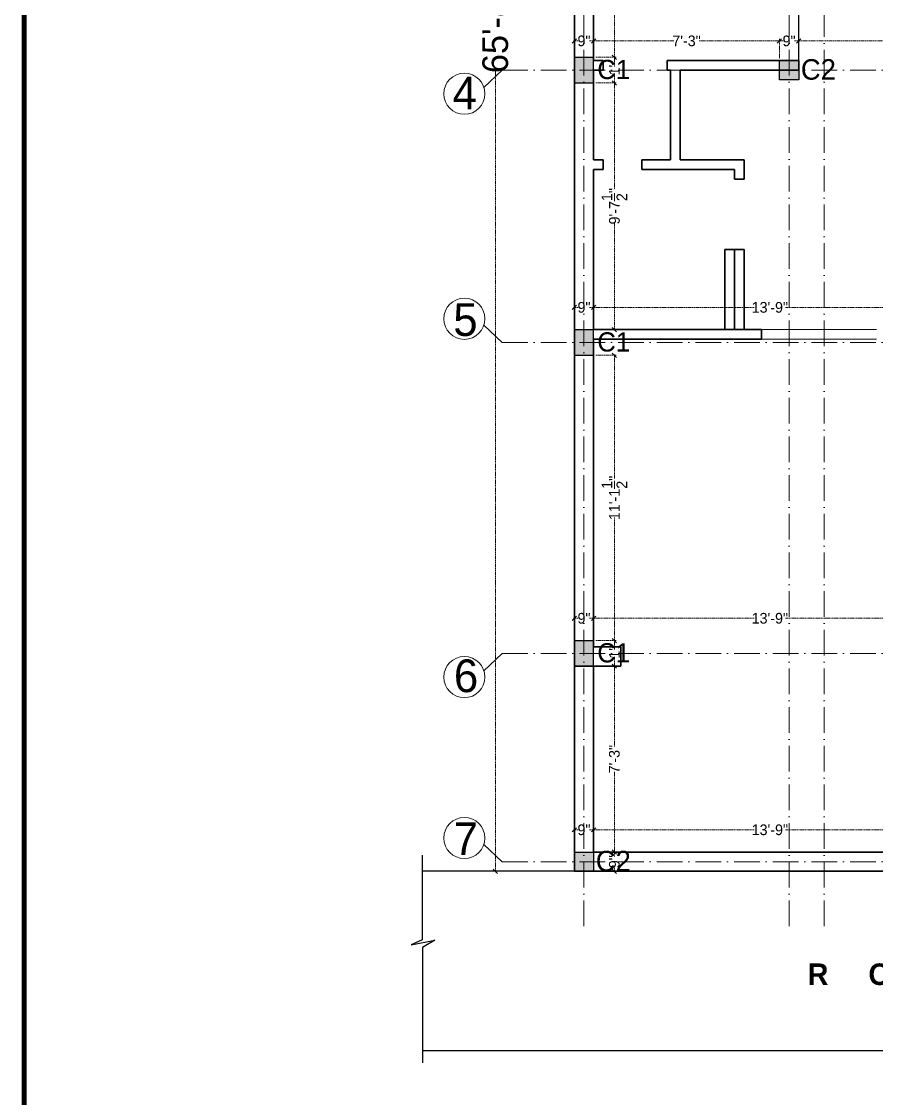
# Model space of a CAD drawing. Header units: millimetres. Extents: x -6808 to 215771, y -89660 to -16303.
# Drawn here: x 106700 to 107100, y -48018 to -47514 of the extents above; entities that cross this region are included whole.
import ezdxf

# ---------------------------------------------------------------- set-up
doc = ezdxf.new("R2010")
doc.units = ezdxf.units.MM
doc.header["$PDMODE"] = 35
doc.linetypes.add('ACAD_ISO10W100', pattern=[18, 12, -3, 0, -3])
doc.linetypes.add('DASHED', pattern=[0.75, 0.5, -0.25])
doc.layers.get('0').update_dxf_attribs({"color": 8})
for name, color, linetype, lineweight in [('col.center', 5, 'ACAD_ISO10W100', 15), ('column', 5, 'Continuous', 30), ('dim2', 6, 'Continuous', 20), ('FORMAT LAAYER', 250, 'Continuous', 13), ('wall', 7, 'Continuous', 35)]:
    doc.layers.add(name, color=color, linetype=linetype, lineweight=lineweight)
doc.layers.add('FORMAT', color=7, linetype='Continuous')
doc.styles.add('SAJ', font='eurr____.ttf')
doc.dimstyles.new('SAJ', dxfattribs={"dimtxt": 5, "dimasz": 2, "dimexe": 1, "dimexo": 1, "dimgap": 0.09375, "dimtad": 0, "dimdec": 1, "dimzin": 0, "dimdsep": 46, "dimlunit": 4, "dimtxsty": 'SAJ', "dimblk": 'OBLIQUE', "dimcen": 0.125, "dimdle": 0.375, "dimadec": 0, "dimazin": 0, "dimtfac": 1, "dimtdec": 1, "dimtofl": 0, "dimtmove": 0, "dimatfit": 3, "dimldrblk": 'OBLIQUE', "dimfxl": 1, "dimtolj": 1, "dimtzin": 0, "dimlwd": 5, "dimlwe": 5, "dimarcsym": 1})

# ---------------------------------------------------------------- blocks, each defined once
blk = doc.blocks.new('_Oblique')
at = {"color": 0, "linetype": 'ByBlock', "lineweight": -2}
blk.add_line((-0.5, -0.5), (0.5, 0.5), dxfattribs=at)
blk = doc.blocks.new('*D1377')
at = {"layer": 'Defpoints', "color": 0, "transparency": 16777216}
for p in [(106958.54, -47123.77), (106921.55, -47911.77), (106958.54, -47911.77)]:
    blk.add_point(p, dxfattribs=at)
at = {"layer": 'dim2', "color": 0, "linetype": 'DASHED', "lineweight": 5, "transparency": 16777216}
for p, q in [((106957.54, -47123.77), (106920.55, -47123.77)), ((106921.55, -47123.4), (106921.55, -47499.36)), ((106921.55, -47912.15), (106921.55, -47536.18)), ((106957.54, -47911.77), (106920.55, -47911.77))]:
    blk.add_line(p, q, dxfattribs=at)
at = {"layer": 'dim2', "color": 0, "lineweight": 5, "transparency": 16777216, "xscale": 2, "yscale": 2, "zscale": 2}
for p, rotation in [((106921.55, -47123.77), 90), ((106921.55, -47911.77), 270)]:
    blk.add_blockref('_Oblique', p, dxfattribs=dict(at, rotation=rotation))
at = {"layer": 'dim2', "color": 0, "transparency": 16777216, "insert": (106921.55, -47517.77), "char_height": 12, "attachment_point": 5, "rotation": 90, "style": 'SAJ'}
blk.add_mtext('\\A1;65\'-8"', dxfattribs=at)
blk = doc.blocks.new('c1')
at = {"layer": 'column'}
blk.add_hatch(color=256, dxfattribs=at).paths.add_polyline_path([(58376.49, -43564.36), (58385.49, -43564.36), (58385.49, -43552.36), (58376.49, -43552.36)])
for p, q in [((58376.49, -43552.36), (58376.49, -43564.36)), ((58376.49, -43552.36), (58385.49, -43552.36)), ((58385.49, -43564.36), (58385.49, -43552.36)), ((58376.49, -43564.36), (58385.49, -43564.36))]:
    blk.add_line(p, q, dxfattribs=at)
blk = doc.blocks.new('A$C32B276F4')
at = {"layer": 'column'}
blk.add_hatch(color=256, dxfattribs=at).paths.add_polyline_path([(9, 0), (9, 9), (0, 9), (0, 0)])
for p, q in [((0, 0), (0, 9)), ((0, 9), (9, 9)), ((9, 9), (9, 0)), ((9, 0), (0, 0))]:
    blk.add_line(p, q, dxfattribs=at)
at = {"layer": 'col.center', "linetype": 'ByBlock', "insert": (10.02, 9.59), "char_height": 9.6, "width": 293.6941, "attachment_point": 1, "style": 'SAJ'}
blk.add_mtext('\\A1;{\\fCentury Gothic|b0|i0|c0|p34;C2}', dxfattribs=at)
blk = doc.blocks.new('*D1393')
at = {"layer": 'col.center', "color": 0, "linetype": 'DASHED', "lineweight": 5, "transparency": 16777216}
for p, q in [((106958.17, -47523.14), (106960.57, -47523.14)), ((106958.54, -47529.77), (106958.54, -47522.14)), ((106967.92, -47523.14), (106965.51, -47523.14)), ((106967.54, -47529.77), (106967.54, -47522.14))]:
    blk.add_line(p, q, dxfattribs=at)
at = {"layer": 'Defpoints', "color": 0, "transparency": 16777216}
for p in [(106967.54, -47523.14), (106958.54, -47530.77), (106967.54, -47530.77)]:
    blk.add_point(p, dxfattribs=at)
at = {"layer": 'col.center', "color": 0, "lineweight": 5, "transparency": 16777216, "xscale": 2, "yscale": 2, "zscale": 2, "rotation": 180}
blk.add_blockref('_Oblique', (106958.54, -47523.14), dxfattribs=at)
at = {"layer": 'col.center', "color": 0, "lineweight": 5, "transparency": 16777216, "xscale": 2, "yscale": 2, "zscale": 2}
blk.add_blockref('_Oblique', (106967.54, -47523.14), dxfattribs=at)
at = {"layer": 'col.center', "color": 0, "transparency": 16777216, "insert": (106963.04, -47523.14), "char_height": 5, "attachment_point": 5, "style": 'SAJ'}
blk.add_mtext('\\A1;{\\C1;9"}', dxfattribs=at)
blk = doc.blocks.new('*D1350')
at = {"layer": 'col.center', "color": 0, "linetype": 'DASHED', "lineweight": 5, "transparency": 16777216}
for p, q in [((106967.17, -47523.14), (107005.06, -47523.14)), ((106967.54, -47529.77), (106967.54, -47522.14)), ((107054.92, -47523.14), (107017.02, -47523.14)), ((107054.54, -47529.77), (107054.54, -47522.14))]:
    blk.add_line(p, q, dxfattribs=at)
at = {"layer": 'Defpoints', "color": 0, "transparency": 16777216}
for p in [(107054.54, -47523.14), (106967.54, -47530.77), (107054.54, -47530.77)]:
    blk.add_point(p, dxfattribs=at)
at = {"layer": 'col.center', "color": 0, "lineweight": 5, "transparency": 16777216, "xscale": 2, "yscale": 2, "zscale": 2, "rotation": 180}
blk.add_blockref('_Oblique', (106967.54, -47523.14), dxfattribs=at)
at = {"layer": 'col.center', "color": 0, "lineweight": 5, "transparency": 16777216, "xscale": 2, "yscale": 2, "zscale": 2}
blk.add_blockref('_Oblique', (107054.54, -47523.14), dxfattribs=at)
at = {"layer": 'col.center', "color": 0, "transparency": 16777216, "insert": (107011.04, -47523.14), "char_height": 5, "attachment_point": 5, "style": 'SAJ'}
blk.add_mtext('\\A1;{\\C1;7\'-3"}', dxfattribs=at)
blk = doc.blocks.new('*D1394')
at = {"layer": 'col.center', "color": 0, "linetype": 'DASHED', "lineweight": 5, "transparency": 16777216}
for p, q in [((107054.17, -47523.14), (107056.57, -47523.14)), ((107054.54, -47531.27), (107054.54, -47522.14)), ((107063.92, -47523.14), (107061.51, -47523.14)), ((107063.54, -47531.27), (107063.54, -47522.14))]:
    blk.add_line(p, q, dxfattribs=at)
at = {"layer": 'Defpoints', "color": 0, "transparency": 16777216}
for p in [(107063.54, -47523.14), (107054.54, -47532.27), (107063.54, -47532.27)]:
    blk.add_point(p, dxfattribs=at)
at = {"layer": 'col.center', "color": 0, "lineweight": 5, "transparency": 16777216, "xscale": 2, "yscale": 2, "zscale": 2, "rotation": 180}
blk.add_blockref('_Oblique', (107054.54, -47523.14), dxfattribs=at)
at = {"layer": 'col.center', "color": 0, "lineweight": 5, "transparency": 16777216, "xscale": 2, "yscale": 2, "zscale": 2}
blk.add_blockref('_Oblique', (107063.54, -47523.14), dxfattribs=at)
at = {"layer": 'col.center', "color": 0, "transparency": 16777216, "insert": (107059.04, -47523.14), "char_height": 5, "attachment_point": 5, "style": 'SAJ'}
blk.add_mtext('\\A1;{\\C1;9"}', dxfattribs=at)
blk = doc.blocks.new('*D1395')
at = {"layer": 'col.center', "color": 0, "linetype": 'DASHED', "lineweight": 5, "transparency": 16777216}
for p, q in [((107063.17, -47523.14), (107150.15, -47523.14)), ((107063.54, -47531.27), (107063.54, -47522.14)), ((107243.92, -47523.14), (107156.93, -47523.14)), ((107243.54, -47531.27), (107243.54, -47522.14))]:
    blk.add_line(p, q, dxfattribs=at)
at = {"layer": 'Defpoints', "color": 0, "transparency": 16777216}
for p in [(107243.54, -47523.14), (107063.54, -47532.27), (107243.54, -47532.27)]:
    blk.add_point(p, dxfattribs=at)
at = {"layer": 'col.center', "color": 0, "lineweight": 5, "transparency": 16777216, "xscale": 2, "yscale": 2, "zscale": 2, "rotation": 180}
blk.add_blockref('_Oblique', (107063.54, -47523.14), dxfattribs=at)
at = {"layer": 'col.center', "color": 0, "lineweight": 5, "transparency": 16777216, "xscale": 2, "yscale": 2, "zscale": 2}
blk.add_blockref('_Oblique', (107243.54, -47523.14), dxfattribs=at)
at = {"layer": 'col.center', "color": 0, "transparency": 16777216, "insert": (107153.54, -47523.14), "char_height": 5, "attachment_point": 5, "style": 'SAJ'}
blk.add_mtext("\\A1;{\\C1;15'}", dxfattribs=at)
blk = doc.blocks.new('*D1397')
at = {"layer": 'col.center', "color": 0, "linetype": 'DASHED', "lineweight": 5, "transparency": 16777216}
for p, q in [((106958.17, -47647.87), (106960.57, -47647.87)), ((106958.54, -47657.27), (106958.54, -47646.87)), ((106967.92, -47647.87), (106965.51, -47647.87)), ((106967.54, -47657.27), (106967.54, -47646.87))]:
    blk.add_line(p, q, dxfattribs=at)
at = {"layer": 'Defpoints', "color": 0, "transparency": 16777216}
for p in [(106967.54, -47647.87), (106958.54, -47658.27), (106967.54, -47658.27)]:
    blk.add_point(p, dxfattribs=at)
at = {"layer": 'col.center', "color": 0, "lineweight": 5, "transparency": 16777216, "xscale": 2, "yscale": 2, "zscale": 2, "rotation": 180}
blk.add_blockref('_Oblique', (106958.54, -47647.87), dxfattribs=at)
at = {"layer": 'col.center', "color": 0, "lineweight": 5, "transparency": 16777216, "xscale": 2, "yscale": 2, "zscale": 2}
blk.add_blockref('_Oblique', (106967.54, -47647.87), dxfattribs=at)
at = {"layer": 'col.center', "color": 0, "transparency": 16777216, "insert": (106963.04, -47647.87), "char_height": 5, "attachment_point": 5, "style": 'SAJ'}
blk.add_mtext('\\A1;{\\C1;9"}', dxfattribs=at)
blk = doc.blocks.new('*D1398')
at = {"layer": 'col.center', "color": 0, "linetype": 'DASHED', "lineweight": 5, "transparency": 16777216}
for p, q in [((106967.17, -47647.87), (107042.75, -47647.87)), ((106967.54, -47657.27), (106967.54, -47646.87)), ((107132.92, -47647.87), (107057.33, -47647.87)), ((107132.54, -47657.27), (107132.54, -47646.87))]:
    blk.add_line(p, q, dxfattribs=at)
at = {"layer": 'Defpoints', "color": 0, "transparency": 16777216}
for p in [(107132.54, -47647.87), (106967.54, -47658.27), (107132.54, -47658.27)]:
    blk.add_point(p, dxfattribs=at)
at = {"layer": 'col.center', "color": 0, "lineweight": 5, "transparency": 16777216, "xscale": 2, "yscale": 2, "zscale": 2, "rotation": 180}
blk.add_blockref('_Oblique', (106967.54, -47647.87), dxfattribs=at)
at = {"layer": 'col.center', "color": 0, "lineweight": 5, "transparency": 16777216, "xscale": 2, "yscale": 2, "zscale": 2}
blk.add_blockref('_Oblique', (107132.54, -47647.87), dxfattribs=at)
at = {"layer": 'col.center', "color": 0, "transparency": 16777216, "insert": (107050.04, -47647.87), "char_height": 5, "attachment_point": 5, "style": 'SAJ'}
blk.add_mtext('\\A1;{\\C1;13\'-9"}', dxfattribs=at)
blk = doc.blocks.new('*D1351')
at = {"layer": 'col.center', "color": 0, "linetype": 'DASHED', "lineweight": 5, "transparency": 16777216}
for p, q in [((106958.17, -47793.37), (106960.57, -47793.37)), ((106958.54, -47802.77), (106958.54, -47792.37)), ((106967.92, -47793.37), (106965.51, -47793.37)), ((106967.54, -47802.77), (106967.54, -47792.37))]:
    blk.add_line(p, q, dxfattribs=at)
at = {"layer": 'Defpoints', "color": 0, "transparency": 16777216}
for p in [(106967.54, -47793.37), (106958.54, -47803.77), (106967.54, -47803.77)]:
    blk.add_point(p, dxfattribs=at)
at = {"layer": 'col.center', "color": 0, "lineweight": 5, "transparency": 16777216, "xscale": 2, "yscale": 2, "zscale": 2, "rotation": 180}
blk.add_blockref('_Oblique', (106958.54, -47793.37), dxfattribs=at)
at = {"layer": 'col.center', "color": 0, "lineweight": 5, "transparency": 16777216, "xscale": 2, "yscale": 2, "zscale": 2}
blk.add_blockref('_Oblique', (106967.54, -47793.37), dxfattribs=at)
at = {"layer": 'col.center', "color": 0, "transparency": 16777216, "insert": (106963.04, -47793.37), "char_height": 5, "attachment_point": 5, "style": 'SAJ'}
blk.add_mtext('\\A1;{\\C1;9"}', dxfattribs=at)
blk = doc.blocks.new('*D1352')
at = {"layer": 'col.center', "color": 0, "linetype": 'DASHED', "lineweight": 5, "transparency": 16777216}
for p, q in [((106967.17, -47793.37), (107042.75, -47793.37)), ((106967.54, -47802.77), (106967.54, -47792.37)), ((107132.92, -47793.37), (107057.33, -47793.37)), ((107132.54, -47802.77), (107132.54, -47792.37))]:
    blk.add_line(p, q, dxfattribs=at)
at = {"layer": 'Defpoints', "color": 0, "transparency": 16777216}
for p in [(107132.54, -47793.37), (106967.54, -47803.77), (107132.54, -47803.77)]:
    blk.add_point(p, dxfattribs=at)
at = {"layer": 'col.center', "color": 0, "lineweight": 5, "transparency": 16777216, "xscale": 2, "yscale": 2, "zscale": 2, "rotation": 180}
blk.add_blockref('_Oblique', (106967.54, -47793.37), dxfattribs=at)
at = {"layer": 'col.center', "color": 0, "lineweight": 5, "transparency": 16777216, "xscale": 2, "yscale": 2, "zscale": 2}
blk.add_blockref('_Oblique', (107132.54, -47793.37), dxfattribs=at)
at = {"layer": 'col.center', "color": 0, "transparency": 16777216, "insert": (107050.04, -47793.37), "char_height": 5, "attachment_point": 5, "style": 'SAJ'}
blk.add_mtext('\\A1;{\\C1;13\'-9"}', dxfattribs=at)
blk = doc.blocks.new('*D1356')
at = {"layer": 'col.center', "color": 0, "linetype": 'DASHED', "lineweight": 5, "transparency": 16777216}
for p, q in [((106958.17, -47892.37), (106960.57, -47892.37)), ((106958.54, -47901.77), (106958.54, -47891.37)), ((106967.92, -47892.37), (106965.51, -47892.37)), ((106967.54, -47901.77), (106967.54, -47891.37))]:
    blk.add_line(p, q, dxfattribs=at)
at = {"layer": 'Defpoints', "color": 0, "transparency": 16777216}
for p in [(106967.54, -47892.37), (106958.54, -47902.77), (106967.54, -47902.77)]:
    blk.add_point(p, dxfattribs=at)
at = {"layer": 'col.center', "color": 0, "lineweight": 5, "transparency": 16777216, "xscale": 2, "yscale": 2, "zscale": 2, "rotation": 180}
blk.add_blockref('_Oblique', (106958.54, -47892.37), dxfattribs=at)
at = {"layer": 'col.center', "color": 0, "lineweight": 5, "transparency": 16777216, "xscale": 2, "yscale": 2, "zscale": 2}
blk.add_blockref('_Oblique', (106967.54, -47892.37), dxfattribs=at)
at = {"layer": 'col.center', "color": 0, "transparency": 16777216, "insert": (106963.04, -47892.37), "char_height": 5, "attachment_point": 5, "style": 'SAJ'}
blk.add_mtext('\\A1;{\\C1;9"}', dxfattribs=at)
blk = doc.blocks.new('*D1357')
at = {"layer": 'col.center', "color": 0, "linetype": 'DASHED', "lineweight": 5, "transparency": 16777216}
for p, q in [((106967.17, -47892.37), (107042.75, -47892.37)), ((106967.54, -47901.77), (106967.54, -47891.37)), ((107132.92, -47892.37), (107057.33, -47892.37)), ((107132.54, -47901.77), (107132.54, -47891.37))]:
    blk.add_line(p, q, dxfattribs=at)
at = {"layer": 'Defpoints', "color": 0, "transparency": 16777216}
for p in [(107132.54, -47892.37), (106967.54, -47902.77), (107132.54, -47902.77)]:
    blk.add_point(p, dxfattribs=at)
at = {"layer": 'col.center', "color": 0, "lineweight": 5, "transparency": 16777216, "xscale": 2, "yscale": 2, "zscale": 2, "rotation": 180}
blk.add_blockref('_Oblique', (106967.54, -47892.37), dxfattribs=at)
at = {"layer": 'col.center', "color": 0, "lineweight": 5, "transparency": 16777216, "xscale": 2, "yscale": 2, "zscale": 2}
blk.add_blockref('_Oblique', (107132.54, -47892.37), dxfattribs=at)
at = {"layer": 'col.center', "color": 0, "transparency": 16777216, "insert": (107050.04, -47892.37), "char_height": 5, "attachment_point": 5, "style": 'SAJ'}
blk.add_mtext('\\A1;{\\C1;13\'-9"}', dxfattribs=at)
blk = doc.blocks.new('*D1405')
at = {"layer": 'col.center', "color": 0, "linetype": 'DASHED', "lineweight": 5, "transparency": 16777216}
for p, q in [((106968.54, -47393.77), (106978.27, -47393.77)), ((106977.27, -47393.4), (106977.27, -47454.99)), ((106977.27, -47531.15), (106977.27, -47469.56)), ((106968.54, -47530.77), (106978.27, -47530.77))]:
    blk.add_line(p, q, dxfattribs=at)
at = {"layer": 'Defpoints', "color": 0, "transparency": 16777216}
for p in [(106967.54, -47393.77), (106967.54, -47530.77), (106977.27, -47530.77)]:
    blk.add_point(p, dxfattribs=at)
at = {"layer": 'col.center', "color": 0, "lineweight": 5, "transparency": 16777216, "xscale": 2, "yscale": 2, "zscale": 2}
for p, rotation in [((106977.27, -47393.77), 90), ((106977.27, -47530.77), 270)]:
    blk.add_blockref('_Oblique', p, dxfattribs=dict(at, rotation=rotation))
at = {"layer": 'col.center', "color": 0, "transparency": 16777216, "insert": (106977.27, -47462.27), "char_height": 5, "attachment_point": 5, "rotation": 90, "style": 'SAJ'}
blk.add_mtext('\\A1;{\\C1;11\'-5"}', dxfattribs=at)
blk = doc.blocks.new('*D1406')
at = {"layer": 'col.center', "color": 0, "linetype": 'DASHED', "lineweight": 5, "transparency": 16777216}
for p, q in [((106968.54, -47530.77), (106978.27, -47530.77)), ((106977.27, -47530.4), (106977.27, -47535.15)), ((106977.27, -47543.15), (106977.27, -47538.4)), ((106968.54, -47542.77), (106978.27, -47542.77))]:
    blk.add_line(p, q, dxfattribs=at)
at = {"layer": 'Defpoints', "color": 0, "transparency": 16777216}
for p in [(106967.54, -47530.77), (106967.54, -47542.77), (106977.27, -47542.77)]:
    blk.add_point(p, dxfattribs=at)
at = {"layer": 'col.center', "color": 0, "lineweight": 5, "transparency": 16777216, "xscale": 2, "yscale": 2, "zscale": 2}
for p, rotation in [((106977.27, -47530.77), 90), ((106977.27, -47542.77), 270)]:
    blk.add_blockref('_Oblique', p, dxfattribs=dict(at, rotation=rotation))
at = {"layer": 'col.center', "color": 0, "transparency": 16777216, "insert": (106977.27, -47536.77), "char_height": 5, "attachment_point": 5, "rotation": 90, "style": 'SAJ'}
blk.add_mtext("\\A1;{\\C1;1'}", dxfattribs=at)
blk = doc.blocks.new('*D1407')
at = {"layer": 'col.center', "color": 0, "linetype": 'DASHED', "lineweight": 5, "transparency": 16777216}
for p, q in [((106968.54, -47542.77), (106978.27, -47542.77)), ((106977.27, -47542.4), (106977.27, -47592.74)), ((106977.27, -47658.65), (106977.27, -47608.3)), ((106968.54, -47658.27), (106978.27, -47658.27))]:
    blk.add_line(p, q, dxfattribs=at)
at = {"layer": 'Defpoints', "color": 0, "transparency": 16777216}
for p in [(106967.54, -47542.77), (106967.54, -47658.27), (106977.27, -47658.27)]:
    blk.add_point(p, dxfattribs=at)
at = {"layer": 'col.center', "color": 0, "lineweight": 5, "transparency": 16777216, "xscale": 2, "yscale": 2, "zscale": 2}
for p, rotation in [((106977.27, -47542.77), 90), ((106977.27, -47658.27), 270)]:
    blk.add_blockref('_Oblique', p, dxfattribs=dict(at, rotation=rotation))
at = {"layer": 'col.center', "color": 0, "transparency": 16777216, "insert": (106977.27, -47600.52), "char_height": 5, "attachment_point": 5, "rotation": 90, "style": 'SAJ'}
blk.add_mtext('\\A1;{\\C1;9\'-7{\\H1.000000x;\\S1/2;}"}', dxfattribs=at)
blk = doc.blocks.new('*D1408')
at = {"layer": 'col.center', "color": 0, "linetype": 'DASHED', "lineweight": 5, "transparency": 16777216}
for p, q in [((106968.54, -47670.27), (106978.27, -47670.27)), ((106977.27, -47669.9), (106977.27, -47727.92)), ((106977.27, -47804.15), (106977.27, -47746.12)), ((106968.54, -47803.77), (106978.27, -47803.77))]:
    blk.add_line(p, q, dxfattribs=at)
at = {"layer": 'Defpoints', "color": 0, "transparency": 16777216}
for p in [(106967.54, -47670.27), (106967.54, -47803.77), (106977.27, -47803.77)]:
    blk.add_point(p, dxfattribs=at)
at = {"layer": 'col.center', "color": 0, "lineweight": 5, "transparency": 16777216, "xscale": 2, "yscale": 2, "zscale": 2}
for p, rotation in [((106977.27, -47670.27), 90), ((106977.27, -47803.77), 270)]:
    blk.add_blockref('_Oblique', p, dxfattribs=dict(at, rotation=rotation))
at = {"layer": 'col.center', "color": 0, "transparency": 16777216, "insert": (106977.27, -47737.02), "char_height": 5, "attachment_point": 5, "rotation": 90, "style": 'SAJ'}
blk.add_mtext('\\A1;{\\C1;11\'-1{\\H1.000000x;\\S1/2;}"}', dxfattribs=at)
blk = doc.blocks.new('*D1409')
at = {"layer": 'col.center', "color": 0, "linetype": 'DASHED', "lineweight": 5, "transparency": 16777216}
for p, q in [((106968.54, -47803.77), (106978.27, -47803.77)), ((106977.27, -47803.4), (106977.27, -47808.15)), ((106977.27, -47816.15), (106977.27, -47811.4)), ((106968.54, -47815.77), (106978.27, -47815.77))]:
    blk.add_line(p, q, dxfattribs=at)
at = {"layer": 'Defpoints', "color": 0, "transparency": 16777216}
for p in [(106967.54, -47803.77), (106967.54, -47815.77), (106977.27, -47815.77)]:
    blk.add_point(p, dxfattribs=at)
at = {"layer": 'col.center', "color": 0, "lineweight": 5, "transparency": 16777216, "xscale": 2, "yscale": 2, "zscale": 2}
for p, rotation in [((106977.27, -47803.77), 90), ((106977.27, -47815.77), 270)]:
    blk.add_blockref('_Oblique', p, dxfattribs=dict(at, rotation=rotation))
at = {"layer": 'col.center', "color": 0, "transparency": 16777216, "insert": (106977.27, -47809.77), "char_height": 5, "attachment_point": 5, "rotation": 90, "style": 'SAJ'}
blk.add_mtext("\\A1;1'", dxfattribs=at)
blk = doc.blocks.new('*D1410')
at = {"layer": 'col.center', "color": 0, "linetype": 'DASHED', "lineweight": 5, "transparency": 16777216}
for p, q in [((106977.27, -47815.4), (106977.27, -47853.29)), ((106968.54, -47815.77), (106978.27, -47815.77)), ((106977.27, -47903.15), (106977.27, -47865.26)), ((106968.54, -47902.77), (106978.27, -47902.77))]:
    blk.add_line(p, q, dxfattribs=at)
at = {"layer": 'Defpoints', "color": 0, "transparency": 16777216}
for p in [(106967.54, -47815.77), (106967.54, -47902.77), (106977.27, -47902.77)]:
    blk.add_point(p, dxfattribs=at)
at = {"layer": 'col.center', "color": 0, "lineweight": 5, "transparency": 16777216, "xscale": 2, "yscale": 2, "zscale": 2}
for p, rotation in [((106977.27, -47815.77), 90), ((106977.27, -47902.77), 270)]:
    blk.add_blockref('_Oblique', p, dxfattribs=dict(at, rotation=rotation))
at = {"layer": 'col.center', "color": 0, "transparency": 16777216, "insert": (106977.27, -47859.27), "char_height": 5, "attachment_point": 5, "rotation": 90, "style": 'SAJ'}
blk.add_mtext('\\A1;{\\C1;7\'-3"}', dxfattribs=at)
blk = doc.blocks.new('*D1411')
at = {"layer": 'col.center', "color": 0, "linetype": 'DASHED', "lineweight": 5, "transparency": 16777216}
for p, q in [((106968.54, -47902.77), (106978.27, -47902.77)), ((106977.27, -47902.4), (106977.27, -47904.8)), ((106977.27, -47912.15), (106977.27, -47909.75)), ((106968.54, -47911.77), (106978.27, -47911.77))]:
    blk.add_line(p, q, dxfattribs=at)
at = {"layer": 'Defpoints', "color": 0, "transparency": 16777216}
for p in [(106967.54, -47902.77), (106967.54, -47911.77), (106977.27, -47911.77)]:
    blk.add_point(p, dxfattribs=at)
at = {"layer": 'col.center', "color": 0, "lineweight": 5, "transparency": 16777216, "xscale": 2, "yscale": 2, "zscale": 2}
for p, rotation in [((106977.27, -47902.77), 90), ((106977.27, -47911.77), 270)]:
    blk.add_blockref('_Oblique', p, dxfattribs=dict(at, rotation=rotation))
at = {"layer": 'col.center', "color": 0, "transparency": 16777216, "insert": (106977.27, -47907.27), "char_height": 5, "attachment_point": 5, "rotation": 90, "style": 'SAJ'}
blk.add_mtext('\\A1;{\\C1;9"}', dxfattribs=at)

msp = doc.modelspace()

# ---------------------------------------------------------------- linework, layer by layer
msp.add_line((107063.54, -47532.274), (107063.54, -47508.274))
at = {"linetype": 'ByBlock', "lineweight": 20}
for p, q in [((107046.092, -47658.274), (107099.951, -47658.274)), ((107099.951, -47662.774), (107046.092, -47662.774))]:
    msp.add_line(p, q, dxfattribs=at)
msp.add_lwpolyline([(106887.337, -47904.257), (106887.337, -47943.815), (106882.163, -47946.211), (106893.199, -47944.025), (106887.368, -47947.481), (106887.368, -48001.398)])
at = {"lineweight": 30}
for points in [[(106958.54, -47911.774), (106887.337, -47911.774)], [(107327.182, -47995.774), (106887.368, -47995.774)]]:
    msp.add_lwpolyline(points, dxfattribs=at)
at = {"layer": 'col.center'}
for p, q in [((106963.04, -47937.508), (106963.04, -47084.827)), ((107059.04, -47937.508), (107059.04, -47084.827)), ((107075.54, -47937.508), (107075.54, -47084.827)), ((106924.715, -47536.774), (106916.198, -47544.902)), ((106924.715, -47536.774), (107299.84, -47536.774)), ((106924.715, -47664.274), (106916.198, -47656.145)), ((106924.715, -47664.274), (107299.84, -47664.274)), ((106924.715, -47809.774), (106916.198, -47817.902)), ((106924.715, -47809.774), (107299.84, -47809.774)), ((106924.715, -47907.274), (106916.198, -47899.145)), ((106924.715, -47907.274), (107299.84, -47907.274))]:
    msp.add_line(p, q, dxfattribs=at)
at = {"layer": 'col.center', "linetype": 'ByBlock'}
for centre in [(106907.044, -47547.865), (106907.044, -47653.183), (106907.044, -47820.865), (106907.044, -47896.183)]:
    msp.add_circle(centre, 9.621, dxfattribs=at)
at = {"layer": 'FORMAT', "color": 0, "const_width": 2.464}
msp.add_lwpolyline([(106700.982, -47038.294), (106700.982, -48196.039), (107505.834, -48196.039), (107505.834, -47038.294)], close=True, dxfattribs=at)
msp.add_lwpolyline([(106700.982, -47038.294), (106700.982, -48196.039), (107505.834, -48196.039), (107505.834, -47038.294)], close=True, dxfattribs=at)
at = {"layer": 'wall'}
for p, q in [((106958.54, -47123.774), (106958.54, -47911.774)), ((106967.54, -47209.274), (106967.54, -47532.274)), ((106967.54, -47536.774), (106967.54, -47578.774)), ((106967.54, -47583.274), (106967.54, -47658.274)), ((106967.54, -47662.774), (106967.54, -47806.774)), ((106967.54, -47662.774), (106967.54, -47666.274)), ((106980.29, -47806.774), (106967.54, -47806.774)), ((106980.29, -47815.774), (106980.29, -47806.774)), ((106980.29, -47815.774), (106958.54, -47815.774)), ((106967.54, -47815.774), (106967.54, -47902.774)), ((107144.54, -47902.774), (106967.54, -47902.774)), ((107144.54, -47911.774), (106958.54, -47911.774))]:
    msp.add_line(p, q, dxfattribs=at)
at = {"layer": 'wall', "color": 1}
for p, q in [((106967.54, -47532.274), (106972.04, -47532.274)), ((106972.04, -47532.274), (106972.04, -47536.774)), ((107002.04, -47532.274), (107063.54, -47532.274)), ((107002.04, -47532.274), (107002.04, -47536.774)), ((107063.54, -47532.274), (107063.54, -47536.774)), ((106967.54, -47536.774), (106972.04, -47536.774)), ((107002.04, -47536.774), (107003.54, -47536.774)), ((107003.54, -47536.774), (107003.54, -47578.774)), ((107008.04, -47536.774), (107063.54, -47536.774)), ((107008.04, -47536.774), (107008.04, -47578.774)), ((106967.54, -47578.774), (106972.04, -47578.774)), ((106972.04, -47578.774), (106972.04, -47583.274)), ((106990.04, -47578.774), (107003.54, -47578.774)), ((106990.04, -47578.774), (106990.04, -47583.274)), ((107008.04, -47578.774), (107038.04, -47578.774)), ((107038.04, -47587.774), (107038.04, -47578.774)), ((106967.54, -47583.274), (106972.04, -47583.274)), ((106990.04, -47583.274), (107033.54, -47583.274)), ((107033.54, -47587.774), (107033.54, -47583.274)), ((107033.54, -47587.774), (107038.04, -47587.774)), ((107029.04, -47658.274), (107029.04, -47620.774)), ((107033.54, -47620.774), (107029.04, -47620.774)), ((107033.54, -47658.274), (107033.54, -47620.774)), ((107038.04, -47620.774), (107033.54, -47620.774)), ((107038.04, -47658.274), (107038.04, -47620.774)), ((106967.54, -47658.274), (107046.092, -47658.274)), ((107046.092, -47658.274), (107046.092, -47662.774)), ((106967.54, -47662.774), (107046.092, -47662.774))]:
    msp.add_line(p, q, dxfattribs=at)

# ---------------------------------------------------------------- block references
at = {"layer": 'column'}
for name, p in [('c1', (48582.049, -3978.412)), ('A$C32B276F4', (107054.54, -47541.274)), ('c1', (48582.049, -4105.912)), ('c1', (48582.049, -4251.412)), ('A$C32B276F4', (106958.54, -47911.774))]:
    msp.add_blockref(name, p, dxfattribs=at)

# ---------------------------------------------------------------- texts
at = {"layer": 'col.center', "linetype": 'ByBlock', "char_height": 9, "width": 293.6941, "attachment_point": 1, "style": 'SAJ'}
for insert in [(106969.271, -47532.006), (106969.271, -47659.506), (106969.271, -47805.006)]:
    msp.add_mtext('\\A1;{\\fCentury Gothic|b0|i0|c0|p34;C1}', dxfattribs=dict(at, insert=insert))
at = {"layer": 'col.center', "char_height": 15.3, "width": 10.91812, "style": 'SAJ'}
for s, insert, attachment_point in [('\\A1;\\pi0.1129;{\\fCentury Gothic|b0|i0|c0|p34;4}', (106901.4, -47555.134), 7), ('\\A1;\\pi0.45614;{\\fCentury Gothic|b0|i0|c0|p34;5}', (106901.4, -47645.913), 1), ('\\A1;\\pi0.74217;{\\fCentury Gothic|b0|i0|c0|p34;6}', (106901.4, -47828.134), 7), ('\\A1;\\pi0.60695;{\\fCentury Gothic|b0|i0|c0|p34;7}', (106901.4, -47888.913), 1)]:
    msp.add_mtext(s, dxfattribs=dict(at, insert=insert, attachment_point=attachment_point))
at = {"layer": 'FORMAT LAAYER', "linetype": 'ByBlock', "insert": (107098.8, -47954.893), "char_height": 10.08, "width": 351.4658, "attachment_point": 2, "style": 'SAJ'}
msp.add_mtext('\\A1;{\\fCentury Gothic|b1|i0|c0|p34;        R     O     A    D }', dxfattribs=at)

# ---------------------------------------------------------------- dimensions: what is measured, and where the dimension line sits
at = {"layer": 'col.center'}
for p1, p2, distance, picture, middle in [((106967.54, -47393.774), (106967.54, -47530.774), 9.731, '*D1405', (106977.272, -47462.274)), ((106958.54, -47530.774), (106967.54, -47530.774), 7.634, '*D1393', (106963.04, -47523.14)), ((106967.54, -47530.774), (107054.54, -47530.774), 7.634, '*D1350', (107011.04, -47523.14)), ((107054.54, -47532.274), (107063.54, -47532.274), 9.134, '*D1394', (107059.04, -47523.14)), ((107063.54, -47532.274), (107243.54, -47532.274), 9.134, '*D1395', (107153.54, -47523.14)), ((106967.54, -47530.774), (106967.54, -47542.774), 9.731, '*D1406', (106977.272, -47536.774)), ((106967.54, -47542.774), (106967.54, -47658.274), 9.731, '*D1407', (106977.272, -47600.524)), ((106958.54, -47658.274), (106967.54, -47658.274), 10.399, '*D1397', (106963.04, -47647.875)), ((106967.54, -47658.274), (107132.54, -47658.274), 10.399, '*D1398', (107050.04, -47647.875)), ((106967.54, -47670.274), (106967.54, -47803.774), 9.731, '*D1408', (106977.272, -47737.024)), ((106958.54, -47803.774), (106967.54, -47803.774), 10.399, '*D1351', (106963.04, -47793.375)), ((106967.54, -47803.774), (107132.54, -47803.774), 10.399, '*D1352', (107050.04, -47793.375)), ((106967.54, -47815.774), (106967.54, -47902.774), 9.731, '*D1410', (106977.272, -47859.274)), ((106958.54, -47902.774), (106967.54, -47902.774), 10.399, '*D1356', (106963.04, -47892.375)), ((106967.54, -47902.774), (107132.54, -47902.774), 10.399, '*D1357', (107050.04, -47892.375)), ((106967.54, -47902.774), (106967.54, -47911.774), 9.731, '*D1411', (106977.272, -47907.274))]:
    dim = msp.add_aligned_dim(p1=p1, p2=p2, distance=distance, text='{\\C1;<>}', dimstyle='SAJ', override={"dimtmove": 1}, dxfattribs=at)
    dim.commit()
    dim.dimension.update_dxf_attribs({"geometry": picture, "text_midpoint": middle})
dim = msp.add_aligned_dim(p1=(106967.54, -47803.774), p2=(106967.54, -47815.774), distance=9.731, dimstyle='SAJ', override={"dimtmove": 1}, dxfattribs=at)
dim.commit()
dim.dimension.update_dxf_attribs({"geometry": '*D1409', "text_midpoint": (106977.272, -47809.774)})
at = {"layer": 'dim2'}
dim = msp.add_linear_dim(base=(106921.554, -47911.774), p1=(106958.54, -47123.774), p2=(106958.54, -47911.774), angle=270, dimstyle='SAJ', override={"dimtxt": 12}, dxfattribs=at)
dim.commit()
dim.dimension.update_dxf_attribs({"geometry": '*D1377', "text_midpoint": (106921.554, -47517.774), "dimtype": 161})

doc.saveas('drawing.dxf')
